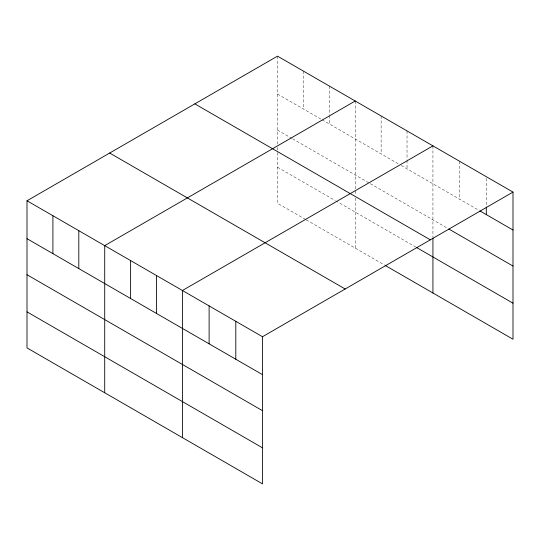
<?xml version="1.0" encoding="UTF-8"?>
<svg xmlns="http://www.w3.org/2000/svg" width="540" height="540" viewBox="0 0 540 540"><rect width="100%" height="100%" fill="white"/><g stroke="black" fill="none" stroke-linecap="round" stroke-linejoin="round"><path stroke-width="0.41" stroke-dasharray="2.7 2.03" d="M277.506 144.126L277.506 56.14M277.506 94.061L321.401 119.401M322.124 119.819L398.392 163.85M401.274 165.517L479.095 210.445M277.506 130.1L291.897 138.409M292.619 138.821L369.61 183.276M370.332 183.688L447.356 228.163M277.506 167.231L335.077 200.462M335.792 200.88L415.665 246.996M305.572 219.47L277.506 203.269L277.506 151.551M306.288 219.888L384.723 265.167M486.311 178.376L486.311 206.185M459.621 161.285L459.621 199.199M432.932 145.874L432.932 237.161M407.032 130.916L407.032 159.57M407.032 160.414L407.032 168.838M381.125 115.965L381.125 153.88M355.219 101.007L355.219 194.771M355.219 198.072L355.219 248.137M329.319 86.056L329.319 114.703M329.319 115.547L329.319 123.971M303.413 71.098L303.413 109.013M277.506 147.427L277.506 150.728"/><path stroke-width="0.81" d="M27 200.772L262.494 336.731L262.494 483.86L27 347.902L27 200.772L277.506 56.14L513 192.098L513 339.228L385.445 265.586M355.219 101.007L104.713 245.639L104.713 392.762M432.932 145.874L182.425 290.507L182.425 437.63M262.494 336.731L513 192.098M479.817 210.863L513 230.02M448.801 228.994L513 266.058M194.839 103.869L430.333 239.828M416.381 247.408L513 303.19M109.667 153.043L345.161 289.001M27 238.687L262.494 374.652M27 274.732L262.494 410.69M27 311.857L262.494 447.822M486.311 207.029L486.311 214.61M432.932 237.985L432.932 293.004M235.804 321.32L235.804 359.242M209.115 305.917L209.115 343.832M156.519 275.549L156.519 313.47M130.619 260.597L130.619 298.512M78.806 230.681L78.806 268.603M52.907 215.73L52.907 253.645"/></g></svg>
